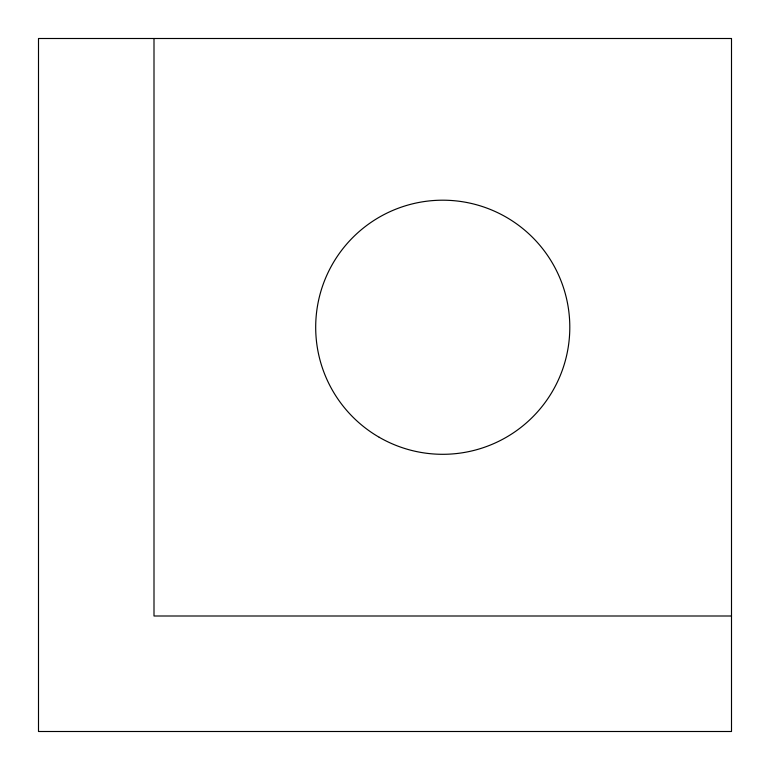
<?xml version="1.0" encoding="UTF-8"?>
<svg xmlns="http://www.w3.org/2000/svg" width="770" height="770" viewBox="0 0 770 770"><rect width="100%" height="100%" fill="white"/><g stroke="black" fill="none" stroke-linecap="round" stroke-linejoin="round"><path stroke-width="1.16" d="M731.5 616L154 616L154 38.5M731.5 38.5L38.5 38.5L38.5 731.5L731.5 731.5L731.5 38.5M379.225 437.283A127.05 127.05 0 0 0 569.8 327.25A127.05 127.05 0 0 0 379.225 217.217A127.05 127.05 0 0 0 379.225 437.283"/></g></svg>
